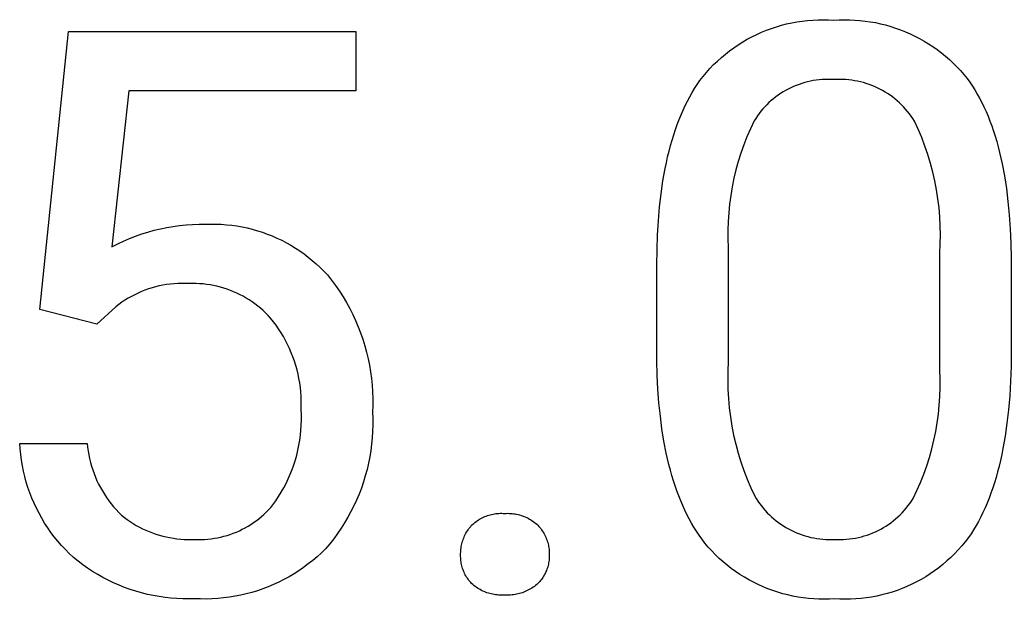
# Model space of a CAD drawing. Header units: millimetres. Extents: x -644 to 2279, y -276 to 1766.
# Drawn here: x 1698.85 to 1739.53, y -147.33 to -123.57 of the extents above; entities that cross this region are included whole.
import ezdxf

# ---------------------------------------------------------------- set-up
doc = ezdxf.new("R2010")
doc.units = ezdxf.units.MM
doc.header["$MEASUREMENT"] = 0
doc.layers.add('Domyślny', color=7, linetype='Continuous', true_color=0x000000)

msp = doc.modelspace()

# ---------------------------------------------------------------- linework, layer by layer
at = {"layer": 'Domyślny'}
for p, q in [((1730.526, -123.689), (1730.739, -123.65)), ((1730.739, -123.65), (1730.954, -123.619)), ((1730.954, -123.619), (1731.17, -123.595)), ((1731.17, -123.595), (1731.386, -123.578)), ((1731.386, -123.578), (1731.603, -123.569)), ((1731.603, -123.569), (1731.82, -123.567)), ((1731.82, -123.567), (1732.037, -123.573)), ((1732.037, -123.573), (1732.254, -123.586)), ((1732.254, -123.586), (1732.467, -123.573)), ((1732.467, -123.573), (1732.682, -123.567)), ((1732.682, -123.567), (1732.896, -123.568)), ((1732.896, -123.568), (1733.11, -123.576)), ((1733.11, -123.576), (1733.324, -123.592)), ((1733.324, -123.592), (1733.537, -123.615)), ((1733.537, -123.615), (1733.749, -123.645)), ((1733.749, -123.645), (1733.96, -123.682)), ((1699.67, -135.449), (1700.842, -124.042)), ((1700.842, -124.042), (1712.638, -124.042)), ((1712.638, -124.042), (1712.638, -126.475)), ((1729.284, -124.075), (1729.485, -123.993)), ((1729.485, -123.993), (1729.689, -123.918)), ((1729.689, -123.918), (1729.895, -123.85)), ((1729.895, -123.85), (1730.103, -123.789)), ((1730.103, -123.789), (1730.314, -123.736)), ((1730.314, -123.736), (1730.526, -123.689)), ((1733.96, -123.682), (1734.17, -123.727)), ((1734.17, -123.727), (1734.378, -123.778)), ((1734.378, -123.778), (1734.584, -123.837)), ((1734.584, -123.837), (1734.788, -123.902)), ((1734.788, -123.902), (1734.99, -123.974)), ((1734.99, -123.974), (1735.189, -124.053)), ((1735.189, -124.053), (1735.386, -124.139)), ((1728.329, -124.587), (1728.512, -124.471)), ((1728.512, -124.471), (1728.7, -124.362)), ((1728.7, -124.362), (1728.892, -124.26)), ((1728.892, -124.26), (1729.086, -124.164)), ((1729.086, -124.164), (1729.284, -124.075)), ((1735.386, -124.139), (1735.579, -124.231)), ((1735.579, -124.231), (1735.769, -124.33)), ((1735.769, -124.33), (1735.956, -124.435)), ((1735.956, -124.435), (1736.139, -124.546)), ((1727.802, -124.97), (1727.973, -124.836)), ((1727.973, -124.836), (1728.149, -124.708)), ((1728.149, -124.708), (1728.329, -124.587)), ((1736.139, -124.546), (1736.318, -124.664)), ((1736.318, -124.664), (1736.494, -124.787)), ((1736.494, -124.787), (1736.664, -124.917)), ((1727.319, -125.405), (1727.475, -125.255)), ((1727.475, -125.255), (1727.636, -125.109)), ((1727.636, -125.109), (1727.802, -124.97)), ((1736.664, -124.917), (1736.831, -125.052)), ((1736.831, -125.052), (1736.993, -125.192)), ((1736.993, -125.192), (1737.15, -125.338)), ((1727.022, -125.722), (1727.168, -125.561)), ((1727.168, -125.561), (1727.319, -125.405)), ((1737.15, -125.338), (1737.301, -125.489)), ((1737.301, -125.489), (1737.448, -125.646)), ((1737.448, -125.646), (1737.589, -125.807)), ((1726.641, -126.216), (1726.749, -126.059)), ((1726.749, -126.059), (1726.883, -125.889)), ((1726.883, -125.889), (1727.022, -125.722)), ((1731.29, -126.084), (1731.172, -126.11)), ((1731.409, -126.061), (1731.29, -126.084)), ((1731.529, -126.043), (1731.409, -126.061)), ((1731.649, -126.029), (1731.529, -126.043)), ((1731.77, -126.018), (1731.649, -126.029)), ((1731.89, -126.012), (1731.77, -126.018)), ((1732.012, -126.01), (1731.89, -126.012)), ((1732.133, -126.013), (1732.012, -126.01)), ((1732.254, -126.019), (1732.133, -126.013)), ((1732.375, -126.013), (1732.254, -126.019)), ((1732.497, -126.01), (1732.375, -126.013)), ((1732.619, -126.012), (1732.497, -126.01)), ((1732.741, -126.018), (1732.619, -126.012)), ((1732.863, -126.029), (1732.741, -126.018)), ((1732.984, -126.043), (1732.863, -126.029)), ((1733.105, -126.062), (1732.984, -126.043)), ((1733.225, -126.084), (1733.105, -126.062)), ((1733.344, -126.111), (1733.225, -126.084)), ((1737.589, -125.807), (1737.725, -125.973)), ((1737.725, -125.973), (1737.833, -126.124)), ((1703.325, -126.475), (1702.628, -132.873)), ((1712.638, -126.475), (1703.325, -126.475)), ((1726.435, -126.546), (1726.536, -126.379)), ((1726.536, -126.379), (1726.641, -126.216)), ((1730.273, -126.464), (1730.168, -126.525)), ((1730.38, -126.406), (1730.273, -126.464)), ((1730.488, -126.352), (1730.38, -126.406)), ((1730.598, -126.302), (1730.488, -126.352)), ((1730.71, -126.256), (1730.598, -126.302)), ((1730.824, -126.214), (1730.71, -126.256)), ((1730.939, -126.175), (1730.824, -126.214)), ((1731.055, -126.141), (1730.939, -126.175)), ((1731.172, -126.11), (1731.055, -126.141)), ((1733.462, -126.141), (1733.344, -126.111)), ((1733.579, -126.176), (1733.462, -126.141)), ((1733.695, -126.215), (1733.579, -126.176)), ((1733.809, -126.257), (1733.695, -126.215)), ((1733.922, -126.304), (1733.809, -126.257)), ((1734.033, -126.354), (1733.922, -126.304)), ((1734.143, -126.408), (1734.033, -126.354)), ((1734.25, -126.465), (1734.143, -126.408)), ((1734.356, -126.527), (1734.25, -126.465)), ((1737.833, -126.124), (1737.938, -126.281)), ((1737.938, -126.281), (1738.039, -126.443)), ((1738.039, -126.443), (1738.138, -126.61)), ((1726.152, -127.079), (1726.243, -126.896)), ((1726.243, -126.896), (1726.337, -126.719)), ((1726.337, -126.719), (1726.435, -126.546)), ((1729.68, -126.881), (1729.59, -126.962)), ((1729.773, -126.803), (1729.68, -126.881)), ((1729.868, -126.729), (1729.773, -126.803)), ((1729.966, -126.657), (1729.868, -126.729)), ((1730.066, -126.589), (1729.966, -126.657)), ((1730.168, -126.525), (1730.066, -126.589)), ((1734.459, -126.591), (1734.356, -126.527)), ((1734.56, -126.66), (1734.459, -126.591)), ((1734.659, -126.731), (1734.56, -126.66)), ((1734.756, -126.806), (1734.659, -126.731)), ((1734.849, -126.885), (1734.756, -126.806)), ((1734.94, -126.966), (1734.849, -126.885)), ((1738.138, -126.61), (1738.232, -126.782)), ((1738.232, -126.782), (1738.324, -126.959)), ((1725.98, -127.46), (1726.064, -127.267)), ((1726.064, -127.267), (1726.152, -127.079)), ((1729.259, -127.315), (1729.184, -127.411)), ((1729.337, -127.223), (1729.259, -127.315)), ((1729.419, -127.133), (1729.337, -127.223)), ((1729.503, -127.046), (1729.419, -127.133)), ((1729.59, -126.962), (1729.503, -127.046)), ((1735.028, -127.05), (1734.94, -126.966)), ((1735.114, -127.138), (1735.028, -127.05)), ((1735.196, -127.228), (1735.114, -127.138)), ((1735.275, -127.321), (1735.196, -127.228)), ((1735.351, -127.416), (1735.275, -127.321)), ((1738.324, -126.959), (1738.412, -127.141)), ((1738.412, -127.141), (1738.496, -127.328)), ((1738.496, -127.328), (1738.578, -127.52)), ((1725.823, -127.861), (1725.9, -127.658)), ((1725.9, -127.658), (1725.98, -127.46)), ((1728.98, -127.711), (1728.827, -128.034)), ((1729.044, -127.608), (1728.98, -127.711)), ((1729.113, -127.508), (1729.044, -127.608)), ((1729.184, -127.411), (1729.113, -127.508)), ((1735.423, -127.514), (1735.351, -127.416)), ((1735.493, -127.615), (1735.423, -127.514)), ((1735.558, -127.718), (1735.493, -127.615)), ((1735.714, -128.055), (1735.558, -127.718)), ((1738.578, -127.52), (1738.656, -127.717)), ((1738.656, -127.717), (1738.731, -127.919)), ((1725.679, -128.282), (1725.749, -128.069)), ((1725.749, -128.069), (1725.823, -127.861)), ((1728.827, -128.034), (1728.686, -128.362)), ((1735.859, -128.397), (1735.714, -128.055)), ((1738.731, -127.919), (1738.802, -128.127)), ((1738.802, -128.127), (1738.87, -128.339)), ((1725.548, -128.725), (1725.612, -128.501)), ((1725.612, -128.501), (1725.679, -128.282)), ((1728.686, -128.362), (1728.556, -128.695)), ((1735.991, -128.745), (1735.859, -128.397)), ((1738.87, -128.339), (1738.935, -128.557)), ((1725.432, -129.187), (1725.488, -128.953)), ((1725.488, -128.953), (1725.548, -128.725)), ((1728.556, -128.695), (1728.437, -129.033)), ((1736.111, -129.096), (1735.991, -128.745)), ((1738.935, -128.557), (1738.996, -128.779)), ((1738.996, -128.779), (1739.054, -129.007)), ((1725.379, -129.426), (1725.432, -129.187)), ((1728.437, -129.033), (1728.33, -129.374)), ((1736.219, -129.452), (1736.111, -129.096)), ((1739.054, -129.007), (1739.109, -129.24)), ((1739.109, -129.24), (1739.16, -129.477)), ((1725.24, -130.174), (1725.329, -129.67)), ((1725.329, -129.67), (1725.379, -129.426)), ((1728.235, -129.719), (1728.151, -130.066)), ((1728.33, -129.374), (1728.235, -129.719)), ((1736.314, -129.811), (1736.219, -129.452)), ((1739.16, -129.477), (1739.253, -129.968)), ((1725.164, -130.698), (1725.24, -130.174)), ((1728.151, -130.066), (1728.08, -130.417)), ((1736.397, -130.173), (1736.314, -129.811)), ((1736.468, -130.538), (1736.397, -130.173)), ((1739.253, -129.968), (1739.332, -130.479)), ((1728.08, -130.417), (1728.021, -130.769)), ((1736.525, -130.905), (1736.468, -130.538)), ((1739.332, -130.479), (1739.398, -131.01)), ((1725.103, -131.242), (1725.164, -130.698)), ((1728.021, -130.769), (1727.973, -131.124)), ((1736.57, -131.274), (1736.525, -130.905)), ((1725.055, -131.807), (1725.103, -131.242)), ((1727.973, -131.124), (1727.938, -131.48)), ((1736.602, -131.645), (1736.57, -131.274)), ((1739.398, -131.01), (1739.451, -131.561)), ((1727.938, -131.48), (1727.915, -131.837)), ((1736.621, -132.016), (1736.602, -131.645)), ((1739.451, -131.561), (1739.49, -132.133)), ((1704.105, -132.27), (1704.361, -132.199)), ((1704.361, -132.199), (1704.62, -132.137)), ((1704.62, -132.137), (1704.881, -132.083)), ((1704.881, -132.083), (1705.143, -132.038)), ((1705.143, -132.038), (1705.407, -132.003)), ((1705.407, -132.003), (1705.672, -131.976)), ((1705.672, -131.976), (1705.938, -131.958)), ((1705.938, -131.958), (1706.204, -131.949)), ((1706.204, -131.949), (1706.47, -131.949)), ((1706.47, -131.949), (1706.685, -131.943)), ((1706.685, -131.943), (1706.9, -131.944)), ((1706.9, -131.944), (1707.115, -131.952)), ((1707.115, -131.952), (1707.33, -131.968)), ((1707.33, -131.968), (1707.544, -131.991)), ((1707.544, -131.991), (1707.757, -132.021)), ((1707.757, -132.021), (1707.969, -132.058)), ((1707.969, -132.058), (1708.179, -132.103)), ((1708.179, -132.103), (1708.388, -132.154)), ((1708.388, -132.154), (1708.595, -132.213)), ((1725.02, -132.392), (1725.055, -131.807)), ((1727.915, -131.837), (1727.905, -132.194)), ((1727.905, -132.194), (1727.906, -132.552)), ((1736.628, -132.387), (1736.621, -132.016)), ((1739.49, -132.133), (1739.516, -132.725)), ((1703.107, -132.639), (1703.351, -132.534)), ((1703.351, -132.534), (1703.599, -132.438)), ((1703.599, -132.438), (1703.851, -132.349)), ((1703.851, -132.349), (1704.105, -132.27)), ((1708.595, -132.213), (1708.8, -132.278)), ((1708.8, -132.278), (1709.002, -132.351)), ((1709.002, -132.351), (1709.202, -132.43)), ((1709.202, -132.43), (1709.4, -132.516)), ((1709.4, -132.516), (1709.594, -132.609)), ((1709.594, -132.609), (1709.785, -132.708)), ((1725, -132.998), (1725.02, -132.392)), ((1727.906, -132.552), (1727.92, -132.909)), ((1736.621, -132.759), (1736.628, -132.387)), ((1702.628, -132.873), (1702.865, -132.752)), ((1702.865, -132.752), (1703.107, -132.639)), ((1709.785, -132.708), (1709.972, -132.813)), ((1709.972, -132.813), (1710.156, -132.925)), ((1710.156, -132.925), (1710.336, -133.043)), ((1724.993, -133.624), (1725, -132.998)), ((1727.92, -132.909), (1727.92, -137.587)), ((1736.601, -133.13), (1736.621, -132.759)), ((1739.516, -132.725), (1739.529, -133.337)), ((1710.336, -133.043), (1710.511, -133.167)), ((1710.511, -133.167), (1710.683, -133.297)), ((1710.683, -133.297), (1710.85, -133.433)), ((1736.601, -137.92), (1736.601, -133.13)), ((1739.529, -133.337), (1739.529, -137.143)), ((1710.85, -133.433), (1711.012, -133.574)), ((1711.012, -133.574), (1711.17, -133.721)), ((1711.17, -133.721), (1711.322, -133.872)), ((1724.993, -137.54), (1724.993, -133.624)), ((1711.322, -133.872), (1711.469, -134.029)), ((1711.469, -134.029), (1711.641, -134.245)), ((1711.641, -134.245), (1711.805, -134.466)), ((1704.128, -134.604), (1703.983, -134.655)), ((1704.274, -134.558), (1704.128, -134.604)), ((1704.422, -134.517), (1704.274, -134.558)), ((1704.571, -134.481), (1704.422, -134.517)), ((1704.722, -134.45), (1704.571, -134.481)), ((1704.873, -134.424), (1704.722, -134.45)), ((1705.025, -134.404), (1704.873, -134.424)), ((1705.178, -134.389), (1705.025, -134.404)), ((1705.331, -134.379), (1705.178, -134.389)), ((1705.484, -134.375), (1705.331, -134.379)), ((1705.637, -134.376), (1705.484, -134.375)), ((1705.791, -134.382), (1705.637, -134.376)), ((1705.935, -134.379), (1705.791, -134.382)), ((1706.08, -134.38), (1705.935, -134.379)), ((1706.224, -134.387), (1706.08, -134.38)), ((1706.368, -134.398), (1706.224, -134.387)), ((1706.511, -134.414), (1706.368, -134.398)), ((1706.654, -134.435), (1706.511, -134.414)), ((1706.796, -134.461), (1706.654, -134.435)), ((1706.937, -134.492), (1706.796, -134.461)), ((1707.077, -134.527), (1706.937, -134.492)), ((1707.216, -134.567), (1707.077, -134.527)), ((1707.353, -134.612), (1707.216, -134.567)), ((1707.489, -134.662), (1707.353, -134.612)), ((1711.805, -134.466), (1711.962, -134.692)), ((1703.291, -134.984), (1703.16, -135.064)), ((1703.425, -134.909), (1703.291, -134.984)), ((1703.561, -134.838), (1703.425, -134.909)), ((1703.7, -134.772), (1703.561, -134.838)), ((1703.841, -134.711), (1703.7, -134.772)), ((1703.983, -134.655), (1703.841, -134.711)), ((1707.623, -134.716), (1707.489, -134.662)), ((1707.755, -134.775), (1707.623, -134.716)), ((1707.885, -134.838), (1707.755, -134.775)), ((1708.012, -134.905), (1707.885, -134.838)), ((1708.138, -134.977), (1708.012, -134.905)), ((1708.261, -135.053), (1708.138, -134.977)), ((1708.381, -135.133), (1708.261, -135.053)), ((1711.962, -134.692), (1712.11, -134.924)), ((1712.11, -134.924), (1712.251, -135.16)), ((1702.011, -136.045), (1699.67, -135.449)), ((1702.785, -135.33), (1702.011, -136.045)), ((1702.907, -135.237), (1702.785, -135.33)), ((1703.032, -135.148), (1702.907, -135.237)), ((1703.16, -135.064), (1703.032, -135.148)), ((1708.498, -135.218), (1708.381, -135.133)), ((1708.612, -135.306), (1708.498, -135.218)), ((1708.724, -135.398), (1708.612, -135.306)), ((1708.832, -135.493), (1708.724, -135.398)), ((1712.251, -135.16), (1712.384, -135.401)), ((1712.384, -135.401), (1712.509, -135.647)), ((1708.937, -135.593), (1708.832, -135.493)), ((1709.038, -135.695), (1708.937, -135.593)), ((1709.136, -135.802), (1709.038, -135.695)), ((1709.252, -135.946), (1709.136, -135.802)), ((1712.509, -135.647), (1712.625, -135.896)), ((1709.362, -136.093), (1709.252, -135.946)), ((1709.468, -136.244), (1709.362, -136.093)), ((1709.568, -136.399), (1709.468, -136.244)), ((1712.625, -135.896), (1712.733, -136.15)), ((1712.733, -136.15), (1712.833, -136.407)), ((1709.663, -136.557), (1709.568, -136.399)), ((1709.753, -136.719), (1709.663, -136.557)), ((1712.833, -136.407), (1712.923, -136.667)), ((1712.923, -136.667), (1713.005, -136.93)), ((1709.837, -136.883), (1709.753, -136.719)), ((1709.916, -137.05), (1709.837, -136.883)), ((1709.989, -137.219), (1709.916, -137.05)), ((1713.005, -136.93), (1713.077, -137.195)), ((1710.056, -137.391), (1709.989, -137.219)), ((1710.118, -137.565), (1710.056, -137.391)), ((1713.077, -137.195), (1713.141, -137.463)), ((1713.141, -137.463), (1713.196, -137.733)), ((1739.529, -137.143), (1739.522, -137.777)), ((1710.173, -137.741), (1710.118, -137.565)), ((1710.223, -137.918), (1710.173, -137.741)), ((1713.196, -137.733), (1713.241, -138.004)), ((1725.007, -138.139), (1724.993, -137.54)), ((1727.92, -137.587), (1727.901, -137.965)), ((1739.522, -137.777), (1739.501, -138.39)), ((1710.266, -138.098), (1710.223, -137.918)), ((1710.304, -138.278), (1710.266, -138.098)), ((1710.335, -138.46), (1710.304, -138.278)), ((1713.241, -138.004), (1713.278, -138.277)), ((1713.278, -138.277), (1713.305, -138.551)), ((1725.036, -138.719), (1725.007, -138.139)), ((1727.901, -137.965), (1727.896, -138.344)), ((1736.615, -138.283), (1736.601, -137.92)), ((1736.616, -138.647), (1736.615, -138.283)), ((1710.36, -138.643), (1710.335, -138.46)), ((1710.379, -138.827), (1710.36, -138.643)), ((1713.305, -138.551), (1713.322, -138.826)), ((1725.077, -139.28), (1725.036, -138.719)), ((1727.896, -138.344), (1727.903, -138.722)), ((1736.604, -139.01), (1736.616, -138.647)), ((1739.501, -138.39), (1739.467, -138.982)), ((1710.392, -139.011), (1710.379, -138.827)), ((1710.398, -139.195), (1710.392, -139.011)), ((1713.322, -138.826), (1713.331, -139.101)), ((1713.331, -139.101), (1713.33, -139.377)), ((1727.903, -138.722), (1727.924, -139.1)), ((1727.924, -139.1), (1727.958, -139.477)), ((1736.58, -139.373), (1736.604, -139.01)), ((1739.467, -138.982), (1739.419, -139.554)), ((1710.393, -139.564), (1710.399, -139.38)), ((1710.399, -139.38), (1710.398, -139.195)), ((1713.33, -139.377), (1713.32, -139.652)), ((1725.132, -139.823), (1725.077, -139.28)), ((1727.958, -139.477), (1728.005, -139.853)), ((1736.544, -139.734), (1736.58, -139.373)), ((1710.401, -139.771), (1710.393, -139.564)), ((1710.403, -139.979), (1710.401, -139.771)), ((1713.32, -139.652), (1713.33, -139.916)), ((1713.33, -139.916), (1713.332, -140.18)), ((1725.2, -140.346), (1725.132, -139.823)), ((1728.005, -139.853), (1728.065, -140.226)), ((1736.494, -140.095), (1736.544, -139.734)), ((1739.419, -139.554), (1739.357, -140.105)), ((1710.384, -140.394), (1710.397, -140.186)), ((1710.397, -140.186), (1710.403, -139.979)), ((1713.332, -140.18), (1713.324, -140.444)), ((1725.281, -140.851), (1725.2, -140.346)), ((1728.065, -140.226), (1728.138, -140.598)), ((1736.433, -140.453), (1736.494, -140.095)), ((1739.357, -140.105), (1739.282, -140.636)), ((1710.336, -140.806), (1710.363, -140.6)), ((1710.363, -140.6), (1710.384, -140.394)), ((1713.308, -140.708), (1713.283, -140.971)), ((1713.324, -140.444), (1713.308, -140.708)), ((1728.138, -140.598), (1728.224, -140.967)), ((1736.358, -140.809), (1736.433, -140.453)), ((1739.282, -140.636), (1739.193, -141.145)), ((1698.863, -141.165), (1698.848, -140.935)), ((1698.848, -140.935), (1701.616, -140.935)), ((1701.616, -140.935), (1701.632, -141.093)), ((1701.632, -141.093), (1701.653, -141.251)), ((1710.259, -141.214), (1710.301, -141.011)), ((1710.301, -141.011), (1710.336, -140.806)), ((1713.283, -140.971), (1713.249, -141.233)), ((1725.376, -141.336), (1725.281, -140.851)), ((1728.224, -140.967), (1728.323, -141.332)), ((1736.272, -141.162), (1736.358, -140.809)), ((1739.193, -141.145), (1739.143, -141.392)), ((1698.885, -141.395), (1698.863, -141.165)), ((1698.916, -141.623), (1698.885, -141.395)), ((1701.653, -141.251), (1701.679, -141.407)), ((1701.679, -141.407), (1701.711, -141.563)), ((1701.711, -141.563), (1701.749, -141.718)), ((1710.155, -141.616), (1710.211, -141.416)), ((1710.211, -141.416), (1710.259, -141.214)), ((1713.207, -141.494), (1713.155, -141.753)), ((1713.249, -141.233), (1713.207, -141.494)), ((1725.428, -141.572), (1725.376, -141.336)), ((1728.323, -141.332), (1728.434, -141.694)), ((1736.063, -141.858), (1736.174, -141.512)), ((1736.174, -141.512), (1736.272, -141.162)), ((1739.143, -141.392), (1739.09, -141.634)), ((1698.954, -141.851), (1698.916, -141.623)), ((1698.999, -142.077), (1698.954, -141.851)), ((1701.749, -141.718), (1701.791, -141.871)), ((1701.791, -141.871), (1701.839, -142.022)), ((1710.023, -142.009), (1710.092, -141.813)), ((1710.092, -141.813), (1710.155, -141.616)), ((1713.155, -141.753), (1713.095, -142.01)), ((1725.484, -141.803), (1725.428, -141.572)), ((1725.543, -142.03), (1725.484, -141.803)), ((1728.434, -141.694), (1728.558, -142.051)), ((1735.94, -142.201), (1736.063, -141.858)), ((1739.033, -141.871), (1738.973, -142.103)), ((1739.09, -141.634), (1739.033, -141.871)), ((1699.053, -142.301), (1698.999, -142.077)), ((1699.114, -142.524), (1699.053, -142.301)), ((1701.839, -142.022), (1701.893, -142.172)), ((1701.893, -142.172), (1701.951, -142.32)), ((1701.951, -142.32), (1702.014, -142.466)), ((1709.863, -142.392), (1709.946, -142.202)), ((1709.946, -142.202), (1710.023, -142.009)), ((1713.026, -142.265), (1712.949, -142.518)), ((1713.095, -142.01), (1713.026, -142.265)), ((1725.605, -142.251), (1725.543, -142.03)), ((1725.671, -142.468), (1725.605, -142.251)), ((1728.558, -142.051), (1728.694, -142.405)), ((1735.806, -142.538), (1735.94, -142.201)), ((1738.91, -142.329), (1738.843, -142.55)), ((1738.973, -142.103), (1738.91, -142.329)), ((1699.183, -142.744), (1699.114, -142.524)), ((1699.259, -142.962), (1699.183, -142.744)), ((1702.014, -142.466), (1702.083, -142.609)), ((1702.083, -142.609), (1702.156, -142.75)), ((1702.156, -142.75), (1702.235, -142.889)), ((1709.575, -142.944), (1709.677, -142.763)), ((1709.677, -142.763), (1709.774, -142.579)), ((1709.774, -142.579), (1709.863, -142.392)), ((1712.863, -142.768), (1712.769, -143.015)), ((1712.949, -142.518), (1712.863, -142.768)), ((1725.74, -142.68), (1725.671, -142.468)), ((1725.812, -142.888), (1725.74, -142.68)), ((1728.694, -142.405), (1728.843, -142.753)), ((1728.843, -142.753), (1729.003, -143.096)), ((1735.66, -142.871), (1735.806, -142.538)), ((1738.772, -142.766), (1738.699, -142.977)), ((1738.843, -142.55), (1738.772, -142.766)), ((1699.342, -143.177), (1699.259, -142.962)), ((1699.433, -143.389), (1699.342, -143.177)), ((1702.235, -142.889), (1702.318, -143.024)), ((1702.318, -143.024), (1702.406, -143.157)), ((1702.406, -143.157), (1702.498, -143.286)), ((1709.352, -143.294), (1709.466, -143.121)), ((1709.466, -143.121), (1709.575, -142.944)), ((1712.769, -143.015), (1712.667, -143.259)), ((1725.888, -143.09), (1725.812, -142.888)), ((1725.967, -143.288), (1725.888, -143.09)), ((1729.003, -143.096), (1729.067, -143.201)), ((1735.503, -143.199), (1735.66, -142.871)), ((1738.622, -143.183), (1738.541, -143.383)), ((1738.699, -142.977), (1738.622, -143.183)), ((1699.531, -143.598), (1699.433, -143.389)), ((1699.636, -143.803), (1699.531, -143.598)), ((1702.498, -143.286), (1702.595, -143.412)), ((1702.595, -143.412), (1702.696, -143.535)), ((1702.696, -143.535), (1702.801, -143.654)), ((1709.052, -143.663), (1709.143, -143.565)), ((1709.143, -143.565), (1709.231, -143.463)), ((1709.231, -143.463), (1709.352, -143.294)), ((1712.557, -143.499), (1712.438, -143.735)), ((1712.667, -143.259), (1712.557, -143.499)), ((1726.049, -143.481), (1725.967, -143.288)), ((1726.135, -143.67), (1726.049, -143.481)), ((1729.067, -143.201), (1729.134, -143.303)), ((1729.134, -143.303), (1729.204, -143.404)), ((1729.204, -143.404), (1729.278, -143.502)), ((1729.278, -143.502), (1729.355, -143.597)), ((1729.355, -143.597), (1729.436, -143.69)), ((1735.137, -143.692), (1735.217, -143.598)), ((1735.217, -143.598), (1735.293, -143.502)), ((1735.293, -143.502), (1735.366, -143.404)), ((1735.366, -143.404), (1735.436, -143.303)), ((1735.436, -143.303), (1735.503, -143.199)), ((1738.457, -143.579), (1738.369, -143.769)), ((1738.541, -143.383), (1738.457, -143.579)), ((1699.748, -144.005), (1699.636, -143.803)), ((1699.867, -144.203), (1699.748, -144.005)), ((1702.801, -143.654), (1702.911, -143.769)), ((1702.911, -143.769), (1703.024, -143.881)), ((1703.024, -143.881), (1703.139, -143.972)), ((1703.139, -143.972), (1703.258, -144.06)), ((1708.656, -144.026), (1708.76, -143.94)), ((1708.76, -143.94), (1708.86, -143.851)), ((1708.86, -143.851), (1708.958, -143.759)), ((1708.958, -143.759), (1709.052, -143.663)), ((1712.312, -143.967), (1712.178, -144.195)), ((1712.438, -143.735), (1712.312, -143.967)), ((1717.77, -144.017), (1717.822, -143.99)), ((1717.822, -143.99), (1717.875, -143.964)), ((1717.875, -143.964), (1717.93, -143.941)), ((1717.93, -143.941), (1717.985, -143.919)), ((1717.985, -143.919), (1718.04, -143.898)), ((1718.04, -143.898), (1718.097, -143.88)), ((1718.097, -143.88), (1718.154, -143.864)), ((1718.154, -143.864), (1718.211, -143.85)), ((1718.211, -143.85), (1718.269, -143.837)), ((1718.269, -143.837), (1718.327, -143.827)), ((1718.327, -143.827), (1718.386, -143.818)), ((1718.386, -143.818), (1718.445, -143.812)), ((1718.445, -143.812), (1718.504, -143.808)), ((1718.504, -143.808), (1718.563, -143.805)), ((1718.563, -143.805), (1718.622, -143.805)), ((1718.622, -143.805), (1718.681, -143.806)), ((1718.681, -143.806), (1718.741, -143.81)), ((1718.741, -143.81), (1718.803, -143.806)), ((1718.803, -143.806), (1718.865, -143.805)), ((1718.865, -143.805), (1718.927, -143.806)), ((1718.927, -143.806), (1718.989, -143.809)), ((1718.989, -143.809), (1719.051, -143.814)), ((1719.051, -143.814), (1719.113, -143.822)), ((1719.113, -143.822), (1719.175, -143.831)), ((1719.175, -143.831), (1719.236, -143.843)), ((1719.236, -143.843), (1719.297, -143.856)), ((1719.297, -143.856), (1719.357, -143.872)), ((1719.357, -143.872), (1719.416, -143.89)), ((1719.416, -143.89), (1719.475, -143.91)), ((1719.475, -143.91), (1719.534, -143.932)), ((1719.534, -143.932), (1719.591, -143.955)), ((1719.591, -143.955), (1719.648, -143.981)), ((1719.648, -143.981), (1719.703, -144.009)), ((1726.224, -143.854), (1726.135, -143.67)), ((1726.316, -144.033), (1726.224, -143.854)), ((1729.436, -143.69), (1729.519, -143.779)), ((1729.519, -143.779), (1729.606, -143.866)), ((1729.606, -143.866), (1729.695, -143.95)), ((1729.695, -143.95), (1729.788, -144.031)), ((1734.786, -144.035), (1734.878, -143.954)), ((1734.878, -143.954), (1734.967, -143.87)), ((1734.967, -143.87), (1735.053, -143.782)), ((1735.053, -143.782), (1735.137, -143.692)), ((1738.279, -143.954), (1738.184, -144.134)), ((1738.369, -143.769), (1738.279, -143.954)), ((1699.993, -144.396), (1699.867, -144.203)), ((1700.125, -144.585), (1699.993, -144.396)), ((1703.258, -144.06), (1703.379, -144.143)), ((1703.379, -144.143), (1703.503, -144.222)), ((1703.503, -144.222), (1703.629, -144.298)), ((1703.629, -144.298), (1703.758, -144.368)), ((1703.758, -144.368), (1703.889, -144.435)), ((1707.978, -144.459), (1708.097, -144.397)), ((1708.097, -144.397), (1708.214, -144.33)), ((1708.214, -144.33), (1708.328, -144.26)), ((1708.328, -144.26), (1708.44, -144.186)), ((1708.44, -144.186), (1708.549, -144.108)), ((1708.549, -144.108), (1708.656, -144.026)), ((1712.178, -144.195), (1712.037, -144.418)), ((1717.278, -144.43), (1717.314, -144.385)), ((1717.314, -144.385), (1717.35, -144.34)), ((1717.35, -144.34), (1717.389, -144.297)), ((1717.389, -144.297), (1717.432, -144.256)), ((1717.432, -144.256), (1717.477, -144.217)), ((1717.477, -144.217), (1717.523, -144.18)), ((1717.523, -144.18), (1717.57, -144.144)), ((1717.57, -144.144), (1717.618, -144.11)), ((1717.618, -144.11), (1717.667, -144.077)), ((1717.667, -144.077), (1717.718, -144.046)), ((1717.718, -144.046), (1717.77, -144.017)), ((1719.703, -144.009), (1719.758, -144.039)), ((1719.758, -144.039), (1719.812, -144.07)), ((1719.812, -144.07), (1719.864, -144.104)), ((1719.864, -144.104), (1719.916, -144.139)), ((1719.916, -144.139), (1719.966, -144.176)), ((1719.966, -144.176), (1720.015, -144.215)), ((1720.015, -144.215), (1720.062, -144.255)), ((1720.062, -144.255), (1720.108, -144.297)), ((1720.108, -144.297), (1720.147, -144.339)), ((1720.147, -144.339), (1720.185, -144.384)), ((1720.185, -144.384), (1720.222, -144.429)), ((1726.412, -144.207), (1726.316, -144.033)), ((1726.511, -144.377), (1726.412, -144.207)), ((1726.613, -144.542), (1726.511, -144.377)), ((1729.788, -144.031), (1729.883, -144.109)), ((1729.883, -144.109), (1729.98, -144.183)), ((1729.98, -144.183), (1730.08, -144.254)), ((1730.08, -144.254), (1730.183, -144.321)), ((1730.183, -144.321), (1730.287, -144.385)), ((1730.287, -144.385), (1730.394, -144.445)), ((1734.179, -144.452), (1734.286, -144.391)), ((1734.286, -144.391), (1734.391, -144.327)), ((1734.391, -144.327), (1734.493, -144.259)), ((1734.493, -144.259), (1734.593, -144.188)), ((1734.593, -144.188), (1734.691, -144.113)), ((1734.691, -144.113), (1734.786, -144.035)), ((1738.087, -144.309), (1737.985, -144.478)), ((1738.184, -144.134), (1738.087, -144.309)), ((1700.264, -144.77), (1700.125, -144.585)), ((1700.408, -144.949), (1700.264, -144.77)), ((1703.889, -144.435), (1704.023, -144.497)), ((1704.023, -144.497), (1704.158, -144.555)), ((1704.158, -144.555), (1704.295, -144.608)), ((1704.295, -144.608), (1704.434, -144.656)), ((1704.434, -144.656), (1704.574, -144.7)), ((1704.574, -144.7), (1704.716, -144.739)), ((1704.716, -144.739), (1704.859, -144.774)), ((1704.859, -144.774), (1705.003, -144.803)), ((1705.003, -144.803), (1705.148, -144.828)), ((1706.832, -144.829), (1706.964, -144.806)), ((1706.964, -144.806), (1707.096, -144.778)), ((1707.096, -144.778), (1707.226, -144.746)), ((1707.226, -144.746), (1707.355, -144.709)), ((1707.355, -144.709), (1707.483, -144.668)), ((1707.483, -144.668), (1707.609, -144.622)), ((1707.609, -144.622), (1707.734, -144.572)), ((1707.734, -144.572), (1707.857, -144.518)), ((1707.857, -144.518), (1707.978, -144.459)), ((1711.888, -144.636), (1711.731, -144.849)), ((1712.037, -144.418), (1711.888, -144.636)), ((1717.055, -144.834), (1717.077, -144.78)), ((1717.077, -144.78), (1717.101, -144.728)), ((1717.101, -144.728), (1717.126, -144.676)), ((1717.126, -144.676), (1717.153, -144.625)), ((1717.153, -144.625), (1717.182, -144.575)), ((1717.182, -144.575), (1717.213, -144.525)), ((1717.213, -144.525), (1717.245, -144.477)), ((1717.245, -144.477), (1717.278, -144.43)), ((1720.222, -144.429), (1720.256, -144.476)), ((1720.256, -144.476), (1720.289, -144.523)), ((1720.289, -144.523), (1720.321, -144.572)), ((1720.321, -144.572), (1720.351, -144.622)), ((1720.351, -144.622), (1720.379, -144.673)), ((1720.379, -144.673), (1720.405, -144.725)), ((1720.405, -144.725), (1720.429, -144.778)), ((1720.429, -144.778), (1720.452, -144.831)), ((1726.719, -144.702), (1726.613, -144.542)), ((1726.828, -144.857), (1726.719, -144.702)), ((1730.394, -144.445), (1730.503, -144.502)), ((1730.503, -144.502), (1730.614, -144.555)), ((1730.614, -144.555), (1730.726, -144.604)), ((1730.726, -144.604), (1730.84, -144.649)), ((1730.84, -144.649), (1730.956, -144.69)), ((1730.956, -144.69), (1731.073, -144.727)), ((1731.073, -144.727), (1731.191, -144.761)), ((1731.191, -144.761), (1731.31, -144.79)), ((1731.31, -144.79), (1731.43, -144.815)), ((1731.43, -144.815), (1731.551, -144.836)), ((1733.02, -144.841), (1733.141, -144.82)), ((1733.141, -144.82), (1733.261, -144.795)), ((1733.261, -144.795), (1733.381, -144.767)), ((1733.381, -144.767), (1733.499, -144.734)), ((1733.499, -144.734), (1733.616, -144.697)), ((1733.616, -144.697), (1733.732, -144.656)), ((1733.732, -144.656), (1733.846, -144.61)), ((1733.846, -144.61), (1733.959, -144.561)), ((1733.959, -144.561), (1734.07, -144.509)), ((1734.07, -144.509), (1734.179, -144.452)), ((1737.773, -144.802), (1737.64, -144.974)), ((1737.881, -144.642), (1737.773, -144.802)), ((1737.985, -144.478), (1737.881, -144.642)), ((1700.559, -145.124), (1700.408, -144.949)), ((1700.716, -145.293), (1700.559, -145.124)), ((1705.148, -144.828), (1705.294, -144.848)), ((1705.294, -144.848), (1705.44, -144.863)), ((1705.44, -144.863), (1705.587, -144.873)), ((1705.587, -144.873), (1705.734, -144.878)), ((1705.734, -144.878), (1705.881, -144.879)), ((1705.881, -144.879), (1706.028, -144.874)), ((1706.028, -144.874), (1706.163, -144.878)), ((1706.163, -144.878), (1706.297, -144.878)), ((1706.297, -144.878), (1706.431, -144.872)), ((1706.431, -144.872), (1706.565, -144.863)), ((1706.565, -144.863), (1706.699, -144.848)), ((1706.699, -144.848), (1706.832, -144.829)), ((1711.568, -145.057), (1711.398, -145.259)), ((1711.731, -144.849), (1711.568, -145.057)), ((1716.947, -145.282), (1716.954, -145.225)), ((1716.954, -145.225), (1716.962, -145.168)), ((1716.962, -145.168), (1716.973, -145.111)), ((1716.973, -145.111), (1716.986, -145.054)), ((1716.986, -145.054), (1717, -144.998)), ((1717, -144.998), (1717.017, -144.943)), ((1717.017, -144.943), (1717.035, -144.888)), ((1717.035, -144.888), (1717.055, -144.834)), ((1720.452, -144.831), (1720.473, -144.886)), ((1720.473, -144.886), (1720.492, -144.941)), ((1720.492, -144.941), (1720.509, -144.996)), ((1720.509, -144.996), (1720.524, -145.052)), ((1720.524, -145.052), (1720.537, -145.109)), ((1720.537, -145.109), (1720.548, -145.166)), ((1720.548, -145.166), (1720.557, -145.223)), ((1720.557, -145.223), (1720.565, -145.281)), ((1726.962, -145.026), (1726.828, -144.857)), ((1727.101, -145.19), (1726.962, -145.026)), ((1727.245, -145.349), (1727.101, -145.19)), ((1731.551, -144.836), (1731.672, -144.853)), ((1731.672, -144.853), (1731.794, -144.865)), ((1731.794, -144.865), (1731.917, -144.874)), ((1731.917, -144.874), (1732.039, -144.878)), ((1732.039, -144.878), (1732.162, -144.878)), ((1732.162, -144.878), (1732.284, -144.874)), ((1732.284, -144.874), (1732.407, -144.879)), ((1732.407, -144.879), (1732.53, -144.88)), ((1732.53, -144.88), (1732.653, -144.876)), ((1732.653, -144.876), (1732.776, -144.869)), ((1732.776, -144.869), (1732.898, -144.857)), ((1732.898, -144.857), (1733.02, -144.841)), ((1737.502, -145.141), (1737.358, -145.304)), ((1737.64, -144.974), (1737.502, -145.141)), ((1700.878, -145.457), (1700.716, -145.293)), ((1701.046, -145.615), (1700.878, -145.457)), ((1701.236, -145.769), (1701.046, -145.615)), ((1711.052, -145.583), (1710.872, -145.736)), ((1711.228, -145.424), (1711.052, -145.583)), ((1711.398, -145.259), (1711.228, -145.424)), ((1716.938, -145.455), (1716.939, -145.398)), ((1716.938, -145.513), (1716.938, -145.455)), ((1716.938, -145.569), (1716.938, -145.513)), ((1716.939, -145.625), (1716.938, -145.569)), ((1716.939, -145.398), (1716.942, -145.34)), ((1716.942, -145.681), (1716.939, -145.625)), ((1716.942, -145.34), (1716.947, -145.282)), ((1720.565, -145.281), (1720.57, -145.339)), ((1720.57, -145.339), (1720.573, -145.397)), ((1720.573, -145.621), (1720.57, -145.675)), ((1720.573, -145.397), (1720.574, -145.455)), ((1720.574, -145.567), (1720.573, -145.621)), ((1720.574, -145.455), (1720.574, -145.513)), ((1720.574, -145.513), (1720.574, -145.567)), ((1727.395, -145.503), (1727.245, -145.349)), ((1727.551, -145.651), (1727.395, -145.503)), ((1737.054, -145.613), (1736.894, -145.76)), ((1737.209, -145.461), (1737.054, -145.613)), ((1737.358, -145.304), (1737.209, -145.461)), ((1701.432, -145.917), (1701.236, -145.769)), ((1701.632, -146.057), (1701.432, -145.917)), ((1710.495, -146.023), (1710.3, -146.157)), ((1710.686, -145.883), (1710.495, -146.023)), ((1710.872, -145.736), (1710.686, -145.883)), ((1716.948, -145.737), (1716.942, -145.681)), ((1716.955, -145.792), (1716.948, -145.737)), ((1716.964, -145.847), (1716.955, -145.792)), ((1716.975, -145.902), (1716.964, -145.847)), ((1716.987, -145.957), (1716.975, -145.902)), ((1717.002, -146.011), (1716.987, -145.957)), ((1717.018, -146.064), (1717.002, -146.011)), ((1720.513, -145.993), (1720.497, -146.045)), ((1720.527, -145.941), (1720.513, -145.993)), ((1720.539, -145.888), (1720.527, -145.941)), ((1720.549, -145.835), (1720.539, -145.888)), ((1720.558, -145.782), (1720.549, -145.835)), ((1720.565, -145.729), (1720.558, -145.782)), ((1720.57, -145.675), (1720.565, -145.729)), ((1727.711, -145.795), (1727.551, -145.651)), ((1727.876, -145.932), (1727.711, -145.795)), ((1728.045, -146.064), (1727.876, -145.932)), ((1736.559, -146.036), (1736.384, -146.165)), ((1736.729, -145.901), (1736.559, -146.036)), ((1736.894, -145.76), (1736.729, -145.901)), ((1701.836, -146.191), (1701.632, -146.057)), ((1702.046, -146.318), (1701.836, -146.191)), ((1702.259, -146.438), (1702.046, -146.318)), ((1702.476, -146.551), (1702.259, -146.438)), ((1709.896, -146.405), (1709.688, -146.518)), ((1710.1, -146.284), (1709.896, -146.405)), ((1710.3, -146.157), (1710.1, -146.284)), ((1717.037, -146.117), (1717.018, -146.064)), ((1717.057, -146.169), (1717.037, -146.117)), ((1717.079, -146.221), (1717.057, -146.169)), ((1717.102, -146.272), (1717.079, -146.221)), ((1717.128, -146.321), (1717.102, -146.272)), ((1717.155, -146.37), (1717.128, -146.321)), ((1717.183, -146.418), (1717.155, -146.37)), ((1717.214, -146.465), (1717.183, -146.418)), ((1720.312, -146.433), (1720.281, -146.477)), ((1720.34, -146.387), (1720.312, -146.433)), ((1720.368, -146.34), (1720.34, -146.387)), ((1720.393, -146.293), (1720.368, -146.34)), ((1720.418, -146.245), (1720.393, -146.293)), ((1720.44, -146.196), (1720.418, -146.245)), ((1720.461, -146.146), (1720.44, -146.196)), ((1720.48, -146.096), (1720.461, -146.146)), ((1720.497, -146.045), (1720.48, -146.096)), ((1728.219, -146.191), (1728.045, -146.064)), ((1728.398, -146.311), (1728.219, -146.191)), ((1728.58, -146.425), (1728.398, -146.311)), ((1728.766, -146.532), (1728.58, -146.425)), ((1736.022, -146.405), (1735.835, -146.515)), ((1736.205, -146.288), (1736.022, -146.405)), ((1736.384, -146.165), (1736.205, -146.288)), ((1702.697, -146.656), (1702.476, -146.551)), ((1702.921, -146.754), (1702.697, -146.656)), ((1703.149, -146.844), (1702.921, -146.754)), ((1703.379, -146.927), (1703.149, -146.844)), ((1709.043, -146.816), (1708.822, -146.9)), ((1709.261, -146.724), (1709.043, -146.816)), ((1709.477, -146.625), (1709.261, -146.724)), ((1709.688, -146.518), (1709.477, -146.625)), ((1717.246, -146.511), (1717.214, -146.465)), ((1717.279, -146.556), (1717.246, -146.511)), ((1717.314, -146.6), (1717.279, -146.556)), ((1717.351, -146.642), (1717.314, -146.6)), ((1717.389, -146.683), (1717.351, -146.642)), ((1717.434, -146.724), (1717.389, -146.683)), ((1717.482, -146.764), (1717.434, -146.724)), ((1717.53, -146.801), (1717.482, -146.764)), ((1717.58, -146.837), (1717.53, -146.801)), ((1717.63, -146.872), (1717.58, -146.837)), ((1719.914, -146.837), (1719.862, -146.871)), ((1719.964, -146.801), (1719.914, -146.837)), ((1720.013, -146.763), (1719.964, -146.801)), ((1720.061, -146.724), (1720.013, -146.763)), ((1720.108, -146.683), (1720.061, -146.724)), ((1720.145, -146.644), (1720.108, -146.683)), ((1720.181, -146.604), (1720.145, -146.644)), ((1720.216, -146.563), (1720.181, -146.604)), ((1720.249, -146.521), (1720.216, -146.563)), ((1720.281, -146.477), (1720.249, -146.521)), ((1728.956, -146.634), (1728.766, -146.532)), ((1729.148, -146.728), (1728.956, -146.634)), ((1729.345, -146.816), (1729.148, -146.728)), ((1729.544, -146.898), (1729.345, -146.816)), ((1735.252, -146.806), (1735.052, -146.889)), ((1735.45, -146.716), (1735.252, -146.806)), ((1735.644, -146.619), (1735.45, -146.716)), ((1735.835, -146.515), (1735.644, -146.619)), ((1703.612, -147.002), (1703.379, -146.927)), ((1703.847, -147.069), (1703.612, -147.002)), ((1704.085, -147.128), (1703.847, -147.069)), ((1704.324, -147.179), (1704.085, -147.128)), ((1704.565, -147.221), (1704.324, -147.179)), ((1704.807, -147.256), (1704.565, -147.221)), ((1705.051, -147.283), (1704.807, -147.256)), ((1707.446, -147.246), (1707.211, -147.276)), ((1707.68, -147.208), (1707.446, -147.246)), ((1707.912, -147.162), (1707.68, -147.208)), ((1708.143, -147.108), (1707.912, -147.162)), ((1708.371, -147.046), (1708.143, -147.108)), ((1708.598, -146.977), (1708.371, -147.046)), ((1708.822, -146.9), (1708.598, -146.977)), ((1717.683, -146.904), (1717.63, -146.872)), ((1717.736, -146.935), (1717.683, -146.904)), ((1717.79, -146.964), (1717.736, -146.935)), ((1717.845, -146.991), (1717.79, -146.964)), ((1717.901, -147.016), (1717.845, -146.991)), ((1717.958, -147.039), (1717.901, -147.016)), ((1718.015, -147.061), (1717.958, -147.039)), ((1718.074, -147.08), (1718.015, -147.061)), ((1718.133, -147.097), (1718.074, -147.08)), ((1718.192, -147.112), (1718.133, -147.097)), ((1718.252, -147.125), (1718.192, -147.112)), ((1718.312, -147.136), (1718.252, -147.125)), ((1718.373, -147.145), (1718.312, -147.136)), ((1718.434, -147.152), (1718.373, -147.145)), ((1718.495, -147.157), (1718.434, -147.152)), ((1718.557, -147.16), (1718.495, -147.157)), ((1718.618, -147.16), (1718.557, -147.16)), ((1718.679, -147.159), (1718.618, -147.16)), ((1718.741, -147.155), (1718.679, -147.159)), ((1718.802, -147.158), (1718.741, -147.155)), ((1718.864, -147.16), (1718.802, -147.158)), ((1718.926, -147.159), (1718.864, -147.16)), ((1718.988, -147.156), (1718.926, -147.159)), ((1719.05, -147.151), (1718.988, -147.156)), ((1719.111, -147.144), (1719.05, -147.151)), ((1719.173, -147.135), (1719.111, -147.144)), ((1719.234, -147.124), (1719.173, -147.135)), ((1719.294, -147.111), (1719.234, -147.124)), ((1719.354, -147.096), (1719.294, -147.111)), ((1719.414, -147.078), (1719.354, -147.096)), ((1719.473, -147.059), (1719.414, -147.078)), ((1719.531, -147.038), (1719.473, -147.059)), ((1719.588, -147.015), (1719.531, -147.038)), ((1719.645, -146.99), (1719.588, -147.015)), ((1719.701, -146.963), (1719.645, -146.99)), ((1719.755, -146.934), (1719.701, -146.963)), ((1719.809, -146.903), (1719.755, -146.934)), ((1719.862, -146.871), (1719.809, -146.903)), ((1729.745, -146.972), (1729.544, -146.898)), ((1729.949, -147.039), (1729.745, -146.972)), ((1730.155, -147.1), (1729.949, -147.039)), ((1730.364, -147.153), (1730.155, -147.1)), ((1730.574, -147.2), (1730.364, -147.153)), ((1730.785, -147.239), (1730.574, -147.2)), ((1730.998, -147.27), (1730.785, -147.239)), ((1733.799, -147.238), (1733.584, -147.271)), ((1734.013, -147.198), (1733.799, -147.238)), ((1734.225, -147.151), (1734.013, -147.198)), ((1734.435, -147.097), (1734.225, -147.151)), ((1734.643, -147.035), (1734.435, -147.097)), ((1734.849, -146.966), (1734.643, -147.035)), ((1735.052, -146.889), (1734.849, -146.966)), ((1705.295, -147.301), (1705.051, -147.283)), ((1705.539, -147.311), (1705.295, -147.301)), ((1705.784, -147.313), (1705.539, -147.311)), ((1706.028, -147.307), (1705.784, -147.313)), ((1706.265, -147.317), (1706.028, -147.307)), ((1706.502, -147.319), (1706.265, -147.317)), ((1706.739, -147.312), (1706.502, -147.319)), ((1706.975, -147.298), (1706.739, -147.312)), ((1707.211, -147.276), (1706.975, -147.298)), ((1731.211, -147.295), (1730.998, -147.27)), ((1731.425, -147.312), (1731.211, -147.295)), ((1731.64, -147.322), (1731.425, -147.312)), ((1731.855, -147.324), (1731.64, -147.322)), ((1732.07, -147.319), (1731.855, -147.324)), ((1732.284, -147.307), (1732.07, -147.319)), ((1732.501, -147.32), (1732.284, -147.307)), ((1732.718, -147.325), (1732.501, -147.32)), ((1732.935, -147.323), (1732.718, -147.325)), ((1733.152, -147.313), (1732.935, -147.323)), ((1733.369, -147.296), (1733.152, -147.313)), ((1733.584, -147.271), (1733.369, -147.296))]:
    msp.add_line(p, q, dxfattribs=at)

doc.saveas('drawing.dxf')
